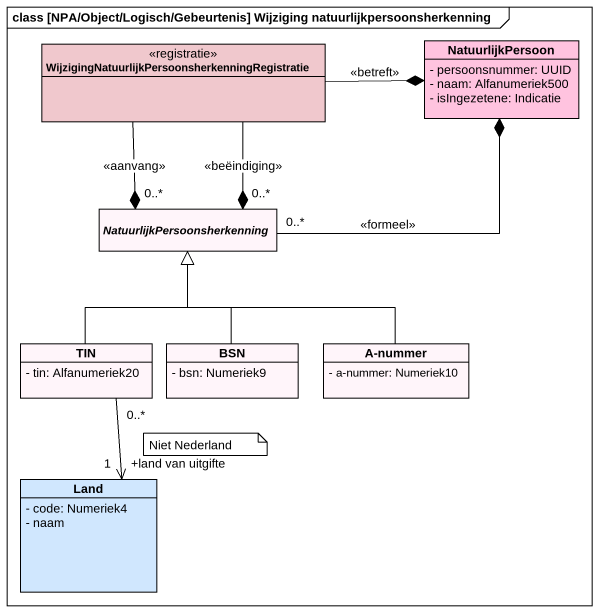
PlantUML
@startuml
mainframe class [NPA/Object/Logisch/Gebeurtenis] Wijziging natuurlijkpersoonsherkenning
hide circle
hide empty members
skinparam classAttributeIconSize 0
class "WijzigingNatuurlijkPersoonsherkenningRegistratie" as WijzigingNatuurlijkPersoonsh <<registratie>> #F0C8CD
class NatuurlijkPersoon #FFC3DF {
  - persoonsnummer: UUID
  - naam: Alfanumeriek500
  - isIngezetene: Indicatie
}
abstract class NatuurlijkPersoonsherkenning #FFF5FA
class TIN #FFF5FA {
  - tin: Alfanumeriek20
}
class BSN #FFF5FA {
  - bsn: Numeriek9
}
class "A-nummer" as A_nummer #FFF5FA {
  - a-nummer: Numeriek10
}
class Land #D0E7FE {
  - code: Numeriek4
  - naam
}
WijzigingNatuurlijkPersoonsh -right-* NatuurlijkPersoon : <<betreft>>
WijzigingNatuurlijkPersoonsh --* "0..*" NatuurlijkPersoonsherkenning : <<beëindiging>>
WijzigingNatuurlijkPersoonsh --* "0..*" NatuurlijkPersoonsherkenning : <<aanvang>>
NatuurlijkPersoonsherkenning "0..*" -right-* NatuurlijkPersoon : <<formeel>>
TIN -up-|> NatuurlijkPersoonsherkenning
TIN "0..*" --> "+land van uitgifte\n1" Land
BSN -up-|> NatuurlijkPersoonsherkenning
A_nummer -up-|> NatuurlijkPersoonsherkenning
note as N1
  Niet Nederland
end note
@enduml
